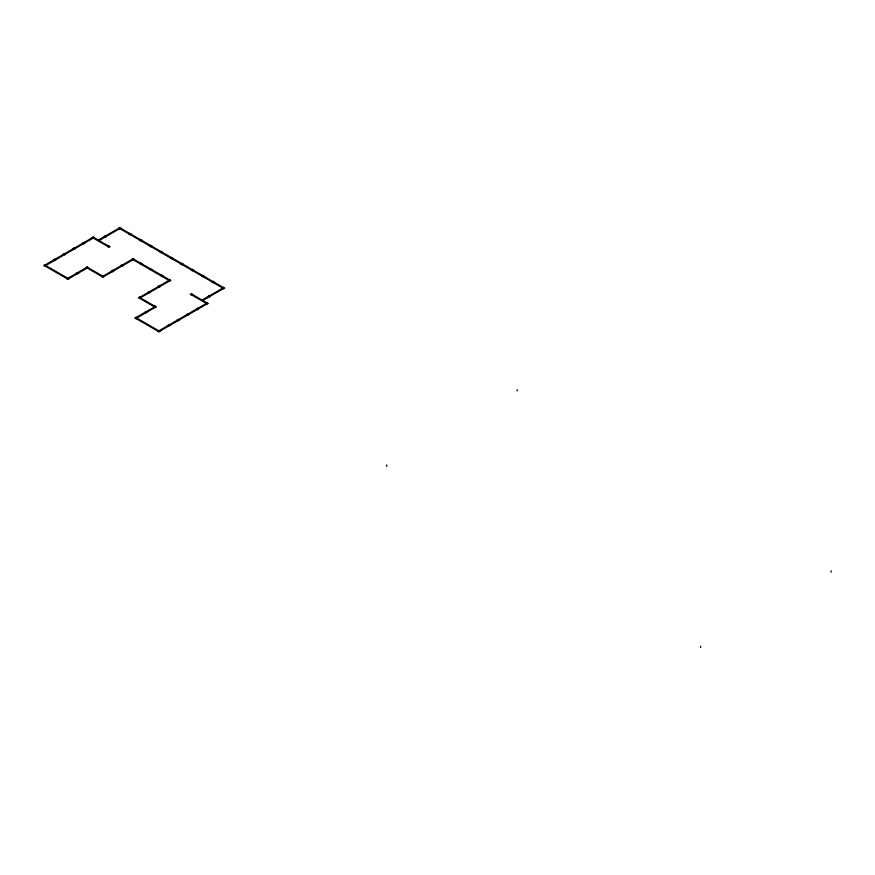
<?xml version="1.0" encoding="UTF-8"?>
<svg xmlns="http://www.w3.org/2000/svg" width="875" height="875" viewBox="0 0 875 875"><rect width="100%" height="100%" fill="white"/><g stroke="black" fill="none" stroke-linecap="round" stroke-linejoin="round"><path stroke-width="1.31" d="M386.564 466.287L386.805 465.03M517.081 390.928L517.322 389.681M700.492 647.533L700.733 646.275M831.009 572.173L831.25 570.916M45.194 264.95L53.648 260.083M54.852 259.383L63.295 254.505M64.509 253.805L72.953 248.927M74.156 248.238L82.611 243.359M83.814 242.659L92.258 237.781M45.927 265.377L54.37 260.498M55.573 259.798L64.028 254.92M65.231 254.22L73.675 249.353M74.889 248.653L83.333 243.775M84.536 243.075L92.991 238.197M98.295 240.155L104.333 236.666M105.536 235.977L118.814 228.309M99.017 240.57L105.055 237.081M106.258 236.392L119.536 228.725M68.13 278.195L76.573 273.317L77.295 273.733L68.852 278.611M77.777 272.617L86.231 267.739M78.509 273.033L86.953 268.155M103.119 276.106L111.573 271.228M112.777 270.528L121.22 265.65M122.434 264.95L132.081 259.383M103.841 276.522L112.295 271.644M113.498 270.944L121.942 266.066M123.156 265.377L132.803 259.798M140.044 263.703L141.017 263.145L142.22 263.845L141.258 264.403M150.423 269.697L151.397 269.139L152.6 269.828L151.637 270.386M160.803 275.68L161.766 275.133L162.98 275.822L162.017 276.38M139.803 297.281L148.258 292.403M149.461 291.714L157.905 286.836M159.119 286.136L168.766 280.558M140.536 297.697L148.98 292.819M150.183 292.13L158.637 287.252M159.841 286.552L169.498 280.984M136.183 317.483L144.638 312.616L145.359 313.031L136.916 317.909M145.841 311.916L154.284 307.038M146.562 312.331L155.017 307.453M202.081 300.07L208.108 296.581M209.322 295.892L222.589 288.225M202.803 300.486L208.83 297.008M210.044 296.308L223.311 288.641M159.119 330.728L167.562 325.85M168.766 325.15L177.22 320.272M178.423 319.583L186.867 314.705M188.081 314.005L196.525 309.127M197.728 308.427L206.183 303.548M159.841 331.144L168.284 326.266M169.498 325.566L177.942 320.688M179.145 319.998L187.6 315.12M188.803 314.42L197.247 309.542M198.461 308.853L206.905 303.975M120.739 228.309L129.916 233.603M131.119 234.303L140.284 239.597M141.498 240.297L150.664 245.591M151.878 246.28L161.044 251.573M162.225 252.295L171.402 257.589M172.605 258.278L181.781 263.583M183.006 264.261L192.183 269.555M193.386 270.255L202.562 275.548M203.766 276.238L212.942 281.542M214.145 282.231L223.311 287.525M120.017 228.725L129.183 234.019M130.397 234.719L139.562 240.012M140.777 240.713L149.942 246.006M151.145 246.706L160.322 252M161.503 252.711L170.669 258.005M171.883 258.705L181.048 263.998M182.284 264.677L191.461 269.97M192.664 270.67L201.83 275.964M203.044 276.664L212.209 281.958M213.423 282.647L222.589 287.952M134.017 259.383L140.777 263.288M141.98 263.977L151.145 269.27M152.359 269.97L161.525 275.264M162.739 275.964L169.498 279.869M133.295 259.798L168.766 280.284M94.194 237.781L108.675 246.148M192.423 294.492L206.905 302.859M93.472 238.197L107.953 246.564M191.702 294.919L206.183 303.275M88.156 267.739L102.638 276.106M140.536 297.981L155.017 306.337M87.434 268.155L101.916 276.522M139.803 298.397L154.284 306.753M45.927 265.65L67.648 278.195M136.916 318.183L158.637 330.728M45.194 266.066L66.916 278.611M136.183 318.598L157.905 331.144M44.953 264.819L43.75 265.508L44.953 266.208L46.167 265.508L44.953 264.819M54.611 259.241L53.408 259.941L54.611 260.641L55.814 259.941L54.611 259.241M64.269 253.673L63.055 254.363L64.269 255.062L65.472 254.363L64.269 253.673M73.916 248.095L72.713 248.795L73.916 249.484L75.13 248.795L73.916 248.095M83.573 242.517L82.37 243.217L83.573 243.917L84.777 243.217L83.573 242.517M93.231 236.95L92.017 237.639L93.231 238.339L94.434 237.639L93.231 236.95M105.295 235.834L104.092 236.534L105.295 237.223L106.498 236.534L105.295 235.834M119.777 227.467L118.573 228.167L119.777 228.867L120.98 228.167L119.777 227.467M130.156 233.461L128.942 234.161L130.156 234.861L131.359 234.161L130.156 233.461M108.916 246.006L107.713 246.706L108.916 247.395L110.119 246.706L108.916 246.006M67.889 278.053L66.675 278.753L67.889 279.442L69.092 278.753L67.889 278.053M77.536 272.475L76.333 273.175L77.536 273.875L78.75 273.175L77.536 272.475M87.194 266.908L85.991 267.608L87.194 268.297L88.397 267.608L87.194 266.908M140.536 239.455L139.322 240.155L140.536 240.844L141.739 240.155L140.536 239.455M150.905 245.448L149.702 246.148L150.905 246.838L152.119 246.148L150.905 245.448M102.878 275.964L101.675 276.664L102.878 277.353L104.092 276.664L102.878 275.964M112.536 270.386L111.333 271.086L112.536 271.786L113.739 271.086L112.536 270.386M122.194 264.819L120.98 265.508L122.194 266.208L123.397 265.508L122.194 264.819M133.044 258.541L131.841 259.241L133.044 259.941L134.258 259.241L133.044 258.541M161.284 251.442L160.081 252.131L161.284 252.831L162.498 252.131L161.284 251.442M171.642 257.447L170.428 258.147L171.642 258.836L172.845 258.147L171.642 257.447M182.044 263.419L180.841 264.119L182.044 264.819L183.247 264.119L182.044 263.419M139.562 297.139L138.359 297.839L139.562 298.539L140.777 297.839L139.562 297.139M149.22 291.572L148.017 292.272L149.22 292.961L150.423 292.272L149.22 291.572M158.878 285.994L157.664 286.694L158.878 287.394L160.081 286.694L158.878 285.994M169.739 279.727L168.525 280.427L169.739 281.116L170.942 280.427L169.739 279.727M192.423 269.412L191.22 270.113L192.423 270.812L193.627 270.113L192.423 269.412M202.803 275.406L201.589 276.106L202.803 276.795L204.006 276.106L202.803 275.406M135.942 317.352L134.739 318.041L135.942 318.741L137.156 318.041L135.942 317.352M145.6 311.773L144.397 312.473L145.6 313.162L146.803 312.473L145.6 311.773M155.258 306.206L154.044 306.895L155.258 307.595L156.461 306.895L155.258 306.206M191.461 293.661L190.247 294.361L191.461 295.05L192.664 294.361L191.461 293.661M213.183 281.4L211.969 282.1L213.183 282.789L214.386 282.1L213.183 281.4M209.07 295.75L207.867 296.45L209.07 297.139L210.284 296.45L209.07 295.75M223.552 287.394L222.348 288.083L223.552 288.783L224.766 288.083L223.552 287.394M158.878 330.586L157.664 331.286L158.878 331.975L160.081 331.286L158.878 330.586M168.525 325.008L167.322 325.708L168.525 326.408L169.739 325.708L168.525 325.008M178.183 319.441L176.98 320.13L178.183 320.83L179.386 320.13L178.183 319.441M187.841 313.862L186.627 314.562L187.841 315.262L189.044 314.562L187.841 313.862M197.488 308.295L196.284 308.984L197.488 309.684L198.702 308.984L197.488 308.295M207.145 302.717L205.942 303.417L207.145 304.106L208.348 303.417L207.145 302.717"/></g></svg>
